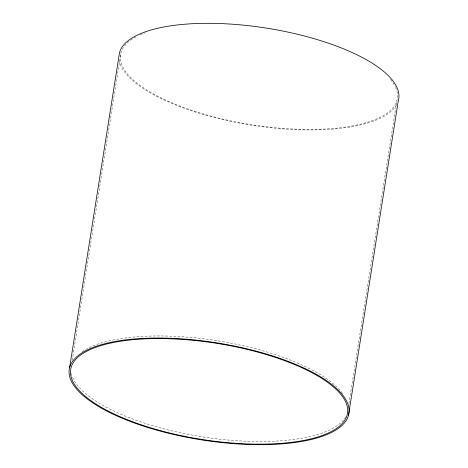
<?xml version="1.0" encoding="UTF-8"?>
<svg xmlns="http://www.w3.org/2000/svg" width="468" height="468" viewBox="0 0 468 468"><rect width="100%" height="100%" fill="white"/><g stroke="black" fill="none" stroke-linecap="round" stroke-linejoin="round"><path stroke-width="0.35" stroke-dasharray="2.34 1.75" d="M72.224 360.325L120.931 52.825M348.9 403.627L396.917 100.456M396.531 104.943A141.558 49.111 9 0 1 251.819 125.237A141.558 49.111 9 0 1 119.398 61.46M395.606 87.452A140.131 48.619 9 0 1 235.814 121.891A140.131 48.619 9 0 1 137.416 36.112M140.102 34.825A140.131 48.619 9 0 1 145.209 32.742M390.505 79.461A140.131 48.619 9 0 1 395.349 86.896M345.712 416.754A140.131 48.619 9 0 1 202.141 436.796A140.131 48.619 9 0 1 71.323 373.476M82.076 351.684A140.131 48.619 9 0 1 218.404 340.926A140.131 48.619 9 0 1 342.863 393.869"/><path stroke-width="0.7" d="M69.679 367.298L119.521 52.58A141.558 49.111 9 0 1 272.165 29.057A141.558 49.111 9 0 1 398.321 100.702L348.479 415.42A141.558 49.111 9 0 1 127.904 420.539A141.558 49.111 9 0 1 150.848 338.118A141.558 49.111 9 0 1 348.479 415.42M128.723 420.246A140.131 48.619 9 0 0 347.069 415.175A140.131 48.619 9 0 0 151.433 338.656A140.131 48.619 9 0 0 128.723 420.246"/></g></svg>
